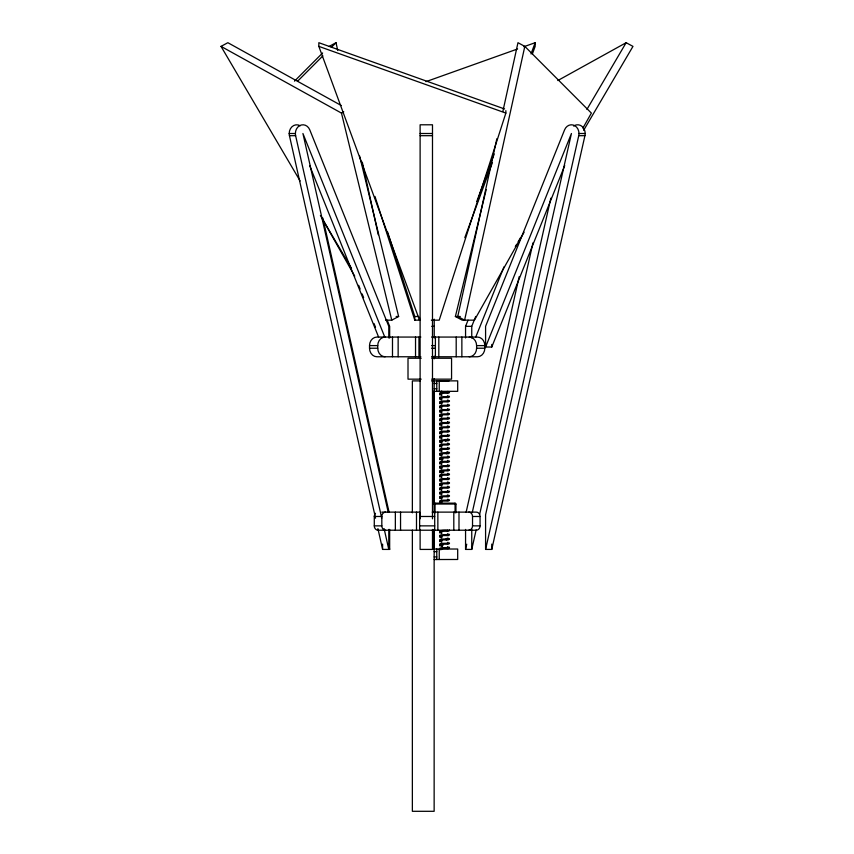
<?xml version="1.0" encoding="UTF-8"?>
<svg xmlns="http://www.w3.org/2000/svg" width="854" height="854" viewBox="0 0 854 854"><rect width="100%" height="100%" fill="white"/><g stroke="black" fill="none" stroke-linecap="round" stroke-linejoin="round"><path stroke-width="1.28" d="M496.857 138.722L457.755 316.492L464.597 320.165L524.815 46.383L517.972 42.7L502.846 111.468M466.145 512.186L519.189 276.643M472.337 512.186L532.992 242.814M476.148 529.907L471.75 549.421L465.558 549.421L466.732 544.212M479.66 514.289L550.841 198.139M573.674 126.072A8.711 7.547 -90 0 1 581.307 125.89A8.711 7.547 -90 0 1 585.171 133.502A8.711 7.547 90 0 1 584.926 135.69L491.765 549.421L485.584 549.421L578.734 135.69A8.711 7.547 90 0 0 578.98 133.502A8.711 7.547 -90 0 0 573.066 124.994A8.711 7.547 -90 0 0 564.59 129.829L485.584 326.335L485.584 347.023L491.765 347.023L564.718 165.591M524.089 232.245L474.44 320.165L462.227 320.165L455.385 316.492L486.193 189.652M505.856 110.636L505.856 113.091L439.212 320.165L431.345 320.165M476.767 201.469L494.242 153.966M531.028 53.951L535.159 42.7L523.865 46.724M464.811 237.658L492.406 162.644M532.405 53.887L535.159 46.383L535.159 42.7M465.558 337.971L465.558 326.335L468.045 320.154M471.75 337.971L471.75 326.335L475.721 316.45M475.721 337.149L504.009 266.8M485.584 347.023L571.433 133.502L485.584 514.791L485.584 549.421M582.887 128.132L591.374 113.091L524.815 46.383M586.922 109.419L626.142 42.7L632.974 46.383L583.624 130.363M515.336 246.55L516.681 244.244M518.036 241.949L520.737 237.348M294.502 81.151L322.62 52.959M297.587 81.226L322.897 55.852M331.341 47.397L336.028 42.7L337.736 50.482M455.951 504.031L455.075 503.155L435.038 503.155L434.174 504.031L455.951 504.031L455.951 512.795M557.801 80.543L626.142 42.7M300.128 180.973L221.026 46.383L227.858 42.7L341.365 105.565M329.185 46.383L336.028 42.7M221.026 46.383L341.472 113.091L343.756 111.863M385.624 320.165L391.772 320.165L398.615 316.492L359.63 156.004M446.215 452.866L446.258 452.844A2.391 0.598 -10.2 0 0 446.557 452.673A2.391 0.673 -6.4 0 0 446.738 452.513A2.391 0.715 -2.2 0 0 446.802 452.385A2.391 0.715 2.2 0 0 446.759 452.204M446.215 453.73L446.258 453.709A2.391 0.598 -10.2 0 0 446.557 453.549A2.391 0.673 -6.4 0 0 446.738 453.378A2.391 0.715 -2.2 0 0 446.802 453.26M446.215 539.12L446.258 539.098A2.391 0.598 -10.2 0 0 446.557 538.927A2.391 0.673 -6.4 0 0 446.738 538.767A2.391 0.715 -2.2 0 0 446.802 538.639M446.215 539.984L446.258 539.963A2.391 0.598 -10.2 0 0 446.557 539.803A2.391 0.673 -6.4 0 0 446.738 539.632A2.391 0.715 -2.2 0 0 446.802 539.514L446.802 538.596A2.391 0.715 2.2 0 0 446.759 538.458M425.965 81.653L517.588 48.966M443.674 470.981L442.991 471.259A2.391 0.598 -10.2 0 0 442.692 471.419A2.391 0.673 -6.4 0 0 442.511 471.589A2.391 0.715 -2.2 0 0 442.447 471.707L442.447 472.625A2.391 0.715 -2.2 0 1 442.511 472.454A2.391 0.673 -6.4 0 1 442.692 472.294A2.391 0.598 -10.2 0 1 442.991 472.123L443.674 471.856M445.457 441.08L446.258 440.771A2.391 0.598 -10.2 0 0 446.557 440.611A2.391 0.673 -6.4 0 0 446.738 440.44A2.391 0.715 -2.2 0 0 446.802 440.322M445.34 440.258L446.258 439.906A2.391 0.598 -10.2 0 0 446.557 439.735A2.391 0.673 -6.4 0 0 446.738 439.575A2.391 0.715 -2.2 0 0 446.802 439.447L446.802 440.28A2.391 0.715 2.2 0 0 446.738 440.109A2.391 0.673 6.4 0 0 446.557 439.949A2.391 0.598 10.2 0 0 446.258 439.778L445.34 439.426M375.568 518.197L289.442 135.69A8.711 7.547 -90 0 1 289.196 133.502L295.388 133.502A8.711 7.547 90 0 1 301.302 124.994A8.711 7.547 90 0 1 309.767 129.829L388.783 326.335L388.783 337.971M420.115 133.502L432.487 133.502M578.98 133.502L585.171 133.502M289.442 135.69L295.623 135.69L381.749 518.197M420.115 135.69L432.487 135.69M578.734 135.69L584.926 135.69M396.16 316.492L398.615 316.492M387.567 231.893L414.788 316.492L418.727 316.492M455.385 316.492L460.306 316.492M374.97 196.431L414.788 320.165L420.04 320.165M431.761 326.335L434.227 326.335M465.558 326.335L471.75 326.335M420.862 337.063L376.924 337.063A8.551 7.398 90 0 0 369.526 345.603L369.526 348.229A8.551 7.398 -90 0 0 376.924 356.769L420.862 356.769M431.601 337.063L477.418 337.063A8.551 7.398 -90 0 1 484.826 345.603L484.826 348.229A8.551 7.398 90 0 1 477.418 356.769L431.601 356.769M369.526 345.603L377.735 345.603A8.551 7.398 90 0 1 385.143 337.063M431.601 345.603L435.391 345.603M469.209 337.063A8.551 7.398 -90 0 1 476.607 345.603L484.826 345.603M369.526 348.229L377.735 348.229A8.551 7.398 -90 0 0 385.143 356.769M431.601 348.229L435.391 348.229M469.209 356.769A8.551 7.398 90 0 0 476.607 348.229L484.826 348.229M421.203 358.242L408.009 358.242L408.009 379.155L421.203 379.155M431.772 358.242L451.563 358.242L451.563 379.155L431.772 379.155M420.051 380.895L412.365 380.895L412.365 512.816M431.58 380.895L457.691 380.873L457.691 391.324L434.174 391.378M440.28 381.044L448.969 381.044M439.831 381.183L442.447 381.183M434.174 383.478L436.778 383.478M434.174 388.762L436.778 388.762M381.823 512.122L419.624 512.122L419.634 530.217M432.199 512.122L476.286 512.122A4.355 3.768 -90 0 1 480.065 516.478L480.065 525.861A4.355 3.768 90 0 1 476.286 530.217L378.055 530.217A4.355 3.768 -90 0 1 374.287 525.861L374.287 516.478A4.355 3.768 90 0 1 375.493 513.286M374.287 516.478L381.823 516.478A4.355 3.768 90 0 1 385.592 512.122M419.634 516.478L434.707 516.478M468.75 512.122A4.355 3.768 -90 0 1 472.529 516.478L480.065 516.478M374.287 525.861L381.823 525.861A4.355 3.768 -90 0 0 385.592 530.217M419.634 525.861L434.707 525.861M468.75 530.217A4.355 3.768 90 0 0 472.529 525.861L480.065 525.861M434.174 549.026L457.691 549.026L457.691 559.477L434.174 559.53M377.906 528.605L382.603 549.421L389.659 549.421L389.659 529.437M434.174 551.641L436.778 551.641M434.174 556.915L436.778 556.915M443.674 472.518L443.034 472.273A2.391 0.598 10.2 0 1 442.692 472.081A2.391 0.673 6.4 0 1 442.511 471.92A2.391 0.715 2.2 0 1 442.447 471.792M504.597 108.97L318.841 42.7L318.841 46.383L419.538 320.165L419.538 317.709M318.841 46.383L505.856 113.091M446.215 452.695L446.258 452.716A2.391 0.598 10.2 0 1 446.557 452.887A2.391 0.673 6.4 0 1 446.738 453.047A2.391 0.715 2.2 0 1 446.802 453.175L446.802 452.342M446.215 538.949L446.258 538.97A2.391 0.598 10.2 0 1 446.557 539.141A2.391 0.673 6.4 0 1 446.738 539.301A2.391 0.715 2.2 0 1 446.802 539.429M320.41 215.486L351.517 268.402M322.075 218.368L354.741 276.205M387.172 320.154L389.659 326.335L389.659 337.971M384.812 337.149L302.924 133.502L388.196 512.186M358.659 285.311L360.142 289.015M362.128 293.947L363.623 297.651M374.041 323.57L375.525 327.274M309.65 165.591L378.632 337.149M341.472 113.091L391.772 320.165M322.844 218.09L389.072 512.186M388.485 544.212L389.659 549.421M384.097 528.605L388.783 549.421L388.783 529.437M362.277 162.079L378.258 234.743M491.765 344.44L491.765 347.023M491.765 544.094L491.765 549.421M476.607 345.603L476.607 348.229M472.529 516.478L472.529 525.861M471.75 529.437L471.75 549.421M465.558 529.437L465.558 549.421M461.865 337.063L461.865 356.769M458.993 512.122L458.993 530.217M456.196 337.063L456.196 356.769M455.075 503.155L455.075 512.795M453.805 512.122L453.805 530.217M449.417 391.965L449.417 392.84M449.417 396.277L449.417 397.153M449.417 400.59L449.417 401.465M449.417 404.903L449.417 405.778M449.417 409.215L449.417 410.091M449.417 413.528L449.417 414.403M449.417 417.841L449.417 418.716M449.417 422.154L449.417 423.029M449.417 426.466L449.417 427.342M449.417 430.779L449.417 431.654M449.417 435.092L449.417 435.967M449.417 439.404L449.417 440.28M449.417 443.717L449.417 444.592M449.417 448.03L449.417 448.905M449.417 452.342L449.417 453.218M449.417 456.655L449.417 457.53M449.417 460.968L449.417 461.843M449.417 465.281L449.417 466.156M449.417 469.593L449.417 470.469M449.417 473.906L449.417 474.781M449.417 478.219L449.417 479.094M449.417 482.531L449.417 483.407M449.417 486.844L449.417 487.719M449.417 491.157L449.417 492.032M449.417 495.469L449.417 496.345M449.417 499.782L449.417 500.657M449.417 529.971L449.417 530.846M449.417 534.284L449.417 535.159M449.417 538.596L449.417 539.472M449.417 542.909L449.417 543.784M449.417 547.222L449.417 548.097M442.511 459.847A2.391 0.715 2.2 0 1 442.447 459.73L442.447 458.811A2.391 0.715 -2.2 0 1 442.511 458.651A2.391 0.673 -6.4 0 1 442.692 458.481M442.692 544.735A2.391 0.673 -6.4 0 0 442.511 544.905A2.391 0.715 -2.2 0 0 442.447 545.023L442.447 545.941A2.391 0.715 -2.2 0 1 442.511 545.77A2.391 0.673 -6.4 0 1 442.692 545.61M439.831 394.121L439.831 394.996M439.831 398.434L439.831 399.309M439.831 402.746L439.831 403.622M439.831 407.059L439.831 407.934M439.831 411.372L439.831 412.247M439.831 415.684L439.831 416.56M439.831 419.997L439.831 420.873M439.831 424.31L439.831 425.185M439.831 428.623L439.831 429.498M439.831 432.935L439.831 433.811M439.831 437.248L439.831 438.123M439.831 441.561L439.831 442.436M439.831 445.873L439.831 446.749M439.831 450.186L439.831 451.061M439.831 454.499L439.831 455.374M439.831 458.811L439.831 459.687M439.831 463.124L439.831 464M439.831 467.437L439.831 468.312M439.831 471.75L439.831 472.625M439.831 476.062L439.831 476.938M439.831 480.375L439.831 481.25M439.831 484.688L439.831 485.563M439.831 489L439.831 489.876M439.831 493.313L439.831 494.188M439.831 497.626L439.831 498.501M439.831 501.938L439.831 502.814M439.831 532.127L439.831 533.003M439.831 536.44L439.831 537.315M439.831 540.753L439.831 541.628M439.831 545.065L439.831 545.941M439.244 380.873L439.244 391.324M439.244 549.026L439.244 559.477M438.817 337.063L438.817 356.769M437.856 512.122L437.856 530.217M436.778 380.873L436.778 391.378M436.778 549.026L436.778 559.53M435.391 337.063L435.391 356.769M435.038 503.155L435.038 512.795M434.707 512.122L434.707 530.217M434.227 319.172L434.227 337.971M434.227 356.139L434.227 358.808M434.227 378.802L434.227 381.802M434.227 390.801L434.227 504.191M434.227 529.437L434.227 549.421M434.174 380.873L434.142 512.816M434.142 530.142L434.142 811.3L412.365 811.3L412.365 530.142M432.487 518.816L432.487 124.791L420.115 124.791L420.115 518.816M432.487 529.437L432.487 549.421L420.115 549.421L420.115 529.437M418.962 337.063L418.962 356.769M416.496 512.122L416.496 530.217M415.535 337.063L415.535 356.769M414.788 316.492L414.788 320.165M400.547 512.122L400.547 530.217M398.145 337.063L398.145 356.769M395.349 512.122L395.349 530.217M392.488 337.063L392.488 356.769M382.603 544.094L382.603 549.421M381.823 516.478L381.823 525.861M377.735 345.603L377.735 348.229M441.838 472.155A4.889 0.694 -1 0 1 440.952 471.152A4.889 0.694 -1 0 1 448.265 471.024M448.265 475.336A4.889 0.694 -1 0 0 440.952 475.464A4.889 0.694 -1 0 0 441.838 476.468A4.889 0.694 1 0 0 441.198 476.596M448.265 479.649A4.889 0.694 -1 0 0 440.952 479.777A4.889 0.694 -1 0 0 441.838 480.781A4.889 0.694 1 0 0 441.198 480.909M441.838 485.093A4.889 0.694 -1 0 1 440.952 484.09A4.889 0.694 -1 0 1 448.265 483.962M448.265 488.274A4.889 0.694 -1 0 0 440.952 488.403A4.889 0.694 -1 0 0 441.838 489.406A4.889 0.694 1 0 0 441.198 489.534M448.265 492.587A4.889 0.694 -1 0 0 440.952 492.715A4.889 0.694 -1 0 0 441.838 493.719A4.889 0.694 1 0 0 441.198 493.847M441.838 498.031A4.889 0.694 -1 0 1 440.952 497.028A4.889 0.694 -1 0 1 448.265 496.9M448.265 501.213A4.889 0.694 -1 0 0 440.952 501.341A4.889 0.694 -1 0 0 441.838 502.344A4.889 0.694 1 0 0 441.198 502.472M448.265 531.401A4.889 0.694 -1 0 0 440.952 531.53A4.889 0.694 -1 0 0 441.838 532.533A4.889 0.694 1 0 0 441.198 532.661M441.838 536.846A4.889 0.694 -1 0 1 440.952 535.842A4.889 0.694 -1 0 1 448.265 535.714M448.265 540.027A4.889 0.694 -1 0 0 440.952 540.155A4.889 0.694 -1 0 0 441.838 541.158A4.889 0.694 1 0 0 441.198 541.287M448.265 544.34A4.889 0.694 -1 0 0 440.952 544.468A4.889 0.694 -1 0 0 441.838 545.471A4.889 0.694 1 0 0 441.027 545.621M441.07 549.709A4.889 0.694 -1 0 1 441.315 548.727A4.889 0.694 -1 0 1 448.265 548.652M442.511 546.101A2.391 0.715 2.2 0 1 442.447 545.984M448.179 469.924A4.889 0.694 1 0 1 447.411 469.999M441.198 468.835A4.889 0.694 1 0 1 441.838 468.771M448.179 474.237A4.889 0.694 1 0 1 447.411 474.312M441.198 473.148A4.889 0.694 1 0 1 441.838 473.084M448.083 478.56A4.889 0.694 1 0 1 447.411 478.624M441.198 477.461A4.889 0.694 1 0 1 441.838 477.397M448.083 482.873A4.889 0.694 1 0 1 447.411 482.937M441.198 481.773A4.889 0.694 1 0 1 441.838 481.709M448.083 487.186A4.889 0.694 1 0 1 447.411 487.25M441.198 486.086A4.889 0.694 1 0 1 441.838 486.022M448.083 491.498A4.889 0.694 1 0 1 447.411 491.562M441.198 490.399A4.889 0.694 1 0 1 441.838 490.335M448.083 495.811A4.889 0.694 1 0 1 447.411 495.875M441.198 494.712A4.889 0.694 1 0 1 441.838 494.647M448.083 500.124A4.889 0.694 1 0 1 447.411 500.188M441.198 499.024A4.889 0.694 1 0 1 441.838 498.96M441.198 503.337A4.889 0.694 1 0 1 441.838 503.273M447.891 530.334A4.889 0.694 1 0 1 447.411 530.377M448.083 534.625A4.889 0.694 1 0 1 447.411 534.689M441.198 533.526A4.889 0.694 1 0 1 441.838 533.462M448.233 538.917A4.889 0.694 1 0 1 447.411 539.002M441.198 537.839A4.889 0.694 1 0 1 441.838 537.774M448.083 543.251A4.889 0.694 1 0 1 447.411 543.315M441.198 542.151A4.889 0.694 1 0 1 441.838 542.087M448.083 547.563A4.889 0.694 1 0 1 447.411 547.627M441.198 546.464A4.889 0.694 1 0 1 441.838 546.4M448.083 546.688A4.889 0.694 1 0 1 447.411 546.763M448.083 542.375A4.889 0.694 1 0 1 447.411 542.45M448.083 538.063A4.889 0.694 1 0 1 447.411 538.137M441.198 536.974A4.889 0.694 1 0 1 441.838 536.91M448.083 533.75A4.889 0.694 1 0 1 447.411 533.825M448.083 499.248A4.889 0.694 1 0 1 447.411 499.323M441.198 498.16A4.889 0.694 1 0 1 441.838 498.095M448.083 494.936A4.889 0.694 1 0 1 447.411 495.01M448.083 490.623A4.889 0.694 1 0 1 447.411 490.698M448.083 486.31A4.889 0.694 1 0 1 447.411 486.385M441.198 485.221A4.889 0.694 1 0 1 441.838 485.157M448.083 481.998A4.889 0.694 1 0 1 447.411 482.072M448.083 477.685A4.889 0.694 1 0 1 447.411 477.76M448.083 473.372A4.889 0.694 1 0 1 447.411 473.447M440.995 472.305A4.889 0.694 1 0 1 441.838 472.219M448.083 469.059A4.889 0.694 1 0 1 447.411 469.134M441.198 467.971A4.889 0.694 1 0 1 441.838 467.907M442.447 545.108A2.391 0.715 2.2 0 0 442.511 545.236A2.391 0.673 6.4 0 0 442.692 545.396M441.838 548.919A4.889 0.694 -1 0 1 440.952 547.905A4.889 0.694 -1 0 1 448.265 547.777M441.838 544.606A4.889 0.694 -1 0 1 440.952 543.592A4.889 0.694 -1 0 1 448.265 543.464M441.838 540.294A4.889 0.694 -1 0 1 440.952 539.28A4.889 0.694 -1 0 1 448.265 539.152M441.838 535.981A4.889 0.694 -1 0 1 440.952 534.967A4.889 0.694 -1 0 1 448.265 534.839M441.838 531.668A4.889 0.694 -1 0 1 440.952 530.654A4.889 0.694 -1 0 1 448.265 530.526M441.838 501.479A4.889 0.694 -1 0 1 440.952 500.465A4.889 0.694 -1 0 1 448.265 500.337M441.838 497.167A4.889 0.694 -1 0 1 440.952 496.153A4.889 0.694 -1 0 1 448.265 496.025M441.838 492.854A4.889 0.694 -1 0 1 440.952 491.84A4.889 0.694 -1 0 1 448.265 491.712M441.838 488.541A4.889 0.694 -1 0 1 440.952 487.527A4.889 0.694 -1 0 1 448.265 487.399M441.838 484.229A4.889 0.694 -1 0 1 440.952 483.215A4.889 0.694 -1 0 1 448.265 483.086M441.838 479.916A4.889 0.694 -1 0 1 440.952 478.902A4.889 0.694 -1 0 1 448.265 478.774M441.838 475.603A4.889 0.694 -1 0 1 440.952 474.589A4.889 0.694 -1 0 1 448.265 474.461M441.838 471.291A4.889 0.694 -1 0 1 440.952 470.276A4.889 0.694 -1 0 1 448.265 470.148M448.265 393.395A4.889 0.694 -1 0 0 440.952 393.523A4.889 0.694 -1 0 0 441.838 394.527A4.889 0.694 1 0 0 441.198 394.655M448.265 397.708A4.889 0.694 -1 0 0 440.952 397.836A4.889 0.694 -1 0 0 441.838 398.839A4.889 0.694 1 0 0 441.198 398.967M441.838 403.152A4.889 0.694 -1 0 1 440.952 402.149A4.889 0.694 -1 0 1 448.265 402.02M448.265 406.333A4.889 0.694 -1 0 0 440.952 406.461A4.889 0.694 -1 0 0 441.838 407.465A4.889 0.694 1 0 0 441.198 407.593M448.265 410.646A4.889 0.694 -1 0 0 440.952 410.774A4.889 0.694 -1 0 0 441.838 411.777A4.889 0.694 1 0 0 441.198 411.906M441.838 416.09A4.889 0.694 -1 0 1 440.952 415.087A4.889 0.694 -1 0 1 448.265 414.959M448.265 419.271A4.889 0.694 -1 0 0 440.952 419.399A4.889 0.694 -1 0 0 441.838 420.403A4.889 0.694 1 0 0 441.433 420.499M448.265 423.584A4.889 0.694 -1 0 0 440.952 423.712A4.889 0.694 -1 0 0 441.838 424.716A4.889 0.694 1 0 0 441.198 424.844M441.838 429.028A4.889 0.694 -1 0 1 440.952 428.025A4.889 0.694 -1 0 1 448.265 427.897M448.265 432.209A4.889 0.694 -1 0 0 440.952 432.337A4.889 0.694 -1 0 0 441.838 433.341A4.889 0.694 1 0 0 441.198 433.469M448.265 436.522A4.889 0.694 -1 0 0 440.952 436.65A4.889 0.694 -1 0 0 441.838 437.654A4.889 0.694 1 0 0 441.091 437.792M441.838 441.966A4.889 0.694 -1 0 1 440.952 440.963A4.889 0.694 -1 0 1 448.265 440.835M448.265 445.147A4.889 0.694 -1 0 0 440.952 445.276A4.889 0.694 -1 0 0 441.838 446.279A4.889 0.694 1 0 0 441.198 446.407M448.265 449.46A4.889 0.694 -1 0 0 440.952 449.588A4.889 0.694 -1 0 0 441.838 450.592A4.889 0.694 1 0 0 441.198 450.72M441.838 454.904A4.889 0.694 -1 0 1 440.952 453.901A4.889 0.694 -1 0 1 448.265 453.773M441.838 459.217A4.889 0.694 -1 0 1 440.952 458.214A4.889 0.694 -1 0 1 448.265 458.086M448.265 462.398A4.889 0.694 -1 0 0 440.952 462.526A4.889 0.694 -1 0 0 441.838 463.53A4.889 0.694 1 0 0 441.198 463.658M441.838 467.843A4.889 0.694 -1 0 1 440.952 466.839A4.889 0.694 -1 0 1 448.265 466.711M448.083 392.306A4.889 0.694 1 0 1 447.411 392.37M441.198 391.207A4.889 0.694 1 0 1 441.838 391.143M448.083 396.619A4.889 0.694 1 0 1 447.411 396.683M441.198 395.519A4.889 0.694 1 0 1 441.838 395.455M448.083 400.932A4.889 0.694 1 0 1 447.411 400.996M441.198 399.832A4.889 0.694 1 0 1 441.838 399.768M448.083 405.244A4.889 0.694 1 0 1 447.411 405.308M441.198 404.145A4.889 0.694 1 0 1 441.838 404.081M448.083 409.557A4.889 0.694 1 0 1 447.411 409.621M441.198 408.458A4.889 0.694 1 0 1 441.838 408.393M448.083 413.87A4.889 0.694 1 0 1 447.411 413.934M441.198 412.77A4.889 0.694 1 0 1 441.838 412.706M448.04 418.182A4.889 0.694 1 0 1 447.411 418.246M441.198 417.083A4.889 0.694 1 0 1 441.838 417.019M448.083 422.495A4.889 0.694 1 0 1 447.411 422.559M441.198 421.396A4.889 0.694 1 0 1 441.838 421.332M448.083 426.808A4.889 0.694 1 0 1 447.411 426.872M441.198 425.708A4.889 0.694 1 0 1 441.838 425.644M448.083 431.121A4.889 0.694 1 0 1 447.411 431.185M441.198 430.021A4.889 0.694 1 0 1 441.838 429.957M448.083 435.433A4.889 0.694 1 0 1 447.411 435.497M441.198 434.334A4.889 0.694 1 0 1 441.838 434.27M448.243 439.725A4.889 0.694 1 0 1 447.411 439.81M441.198 438.646A4.889 0.694 1 0 1 441.838 438.582M448.083 444.059A4.889 0.694 1 0 1 447.411 444.123M441.198 442.959A4.889 0.694 1 0 1 441.838 442.895M448.083 448.371A4.889 0.694 1 0 1 447.411 448.435M441.198 447.272A4.889 0.694 1 0 1 441.838 447.208M448.233 452.663A4.889 0.694 1 0 1 447.411 452.748M441.198 451.585A4.889 0.694 1 0 1 441.838 451.52M448.083 456.997A4.889 0.694 1 0 1 447.411 457.061M441.198 455.897A4.889 0.694 1 0 1 441.838 455.833M448.083 461.309A4.889 0.694 1 0 1 447.411 461.373M441.198 460.21A4.889 0.694 1 0 1 441.838 460.146M448.083 465.622A4.889 0.694 1 0 1 447.411 465.686M441.198 464.523A4.889 0.694 1 0 1 441.838 464.459M442.447 459.644A2.391 0.715 -2.2 0 1 442.511 459.516A2.391 0.673 -6.4 0 1 442.692 459.356M448.083 464.747A4.889 0.694 1 0 1 447.411 464.822M448.083 460.434A4.889 0.694 1 0 1 447.411 460.509M441.027 459.367A4.889 0.694 1 0 1 441.838 459.281M448.083 456.121A4.889 0.694 1 0 1 447.411 456.196M441.198 455.033A4.889 0.694 1 0 1 441.838 454.968M448.083 451.809A4.889 0.694 1 0 1 447.411 451.883M448.083 447.496A4.889 0.694 1 0 1 447.411 447.571M448.083 443.183A4.889 0.694 1 0 1 447.411 443.258M441.091 442.105A4.889 0.694 1 0 1 441.838 442.03M448.083 438.871A4.889 0.694 1 0 1 447.411 438.945M448.083 434.558A4.889 0.694 1 0 1 447.411 434.633M448.083 430.245A4.889 0.694 1 0 1 447.411 430.32M441.198 429.156A4.889 0.694 1 0 1 441.838 429.092M448.083 425.932A4.889 0.694 1 0 1 447.411 426.007M448.083 421.62A4.889 0.694 1 0 1 447.411 421.695M448.083 417.307A4.889 0.694 1 0 1 447.411 417.382M441.198 416.218A4.889 0.694 1 0 1 441.838 416.154M448.083 412.994A4.889 0.694 1 0 1 447.411 413.069M448.083 408.682A4.889 0.694 1 0 1 447.411 408.756M448.083 404.369A4.889 0.694 1 0 1 447.411 404.444M441.198 403.28A4.889 0.694 1 0 1 441.838 403.216M448.083 400.056A4.889 0.694 1 0 1 447.411 400.131M448.083 395.744A4.889 0.694 1 0 1 447.411 395.818M448.083 391.431A4.889 0.694 1 0 1 447.411 391.506M442.447 458.854A2.391 0.715 2.2 0 0 442.511 458.982A2.391 0.673 6.4 0 0 442.692 459.142M441.838 466.978A4.889 0.694 -1 0 1 440.952 465.964A4.889 0.694 -1 0 1 448.265 465.836M441.838 462.665A4.889 0.694 -1 0 1 440.952 461.651A4.889 0.694 -1 0 1 448.265 461.523M441.838 458.352A4.889 0.694 -1 0 1 440.952 457.338A4.889 0.694 -1 0 1 448.265 457.21M441.838 454.04A4.889 0.694 -1 0 1 440.952 453.026A4.889 0.694 -1 0 1 448.265 452.898M441.838 449.727A4.889 0.694 -1 0 1 440.952 448.713A4.889 0.694 -1 0 1 448.265 448.585M441.838 445.414A4.889 0.694 -1 0 1 440.952 444.4A4.889 0.694 -1 0 1 448.265 444.272M441.838 441.102A4.889 0.694 -1 0 1 440.952 440.088A4.889 0.694 -1 0 1 448.265 439.959M441.838 436.789A4.889 0.694 -1 0 1 440.952 435.775A4.889 0.694 -1 0 1 448.265 435.647M441.838 432.476A4.889 0.694 -1 0 1 440.952 431.462A4.889 0.694 -1 0 1 448.265 431.334M441.838 428.164A4.889 0.694 -1 0 1 440.952 427.149A4.889 0.694 -1 0 1 448.265 427.021M441.838 423.851A4.889 0.694 -1 0 1 440.952 422.837A4.889 0.694 -1 0 1 448.265 422.709M441.838 419.538A4.889 0.694 -1 0 1 440.952 418.524A4.889 0.694 -1 0 1 448.265 418.396M441.838 415.225A4.889 0.694 -1 0 1 440.952 414.211A4.889 0.694 -1 0 1 448.265 414.083M441.838 410.913A4.889 0.694 -1 0 1 440.952 409.899A4.889 0.694 -1 0 1 448.265 409.771M441.838 406.6A4.889 0.694 -1 0 1 440.952 405.586A4.889 0.694 -1 0 1 448.265 405.458M441.838 402.287A4.889 0.694 -1 0 1 440.952 401.273A4.889 0.694 -1 0 1 448.265 401.145M441.838 397.975A4.889 0.694 -1 0 1 440.952 396.961A4.889 0.694 -1 0 1 448.265 396.832M441.838 393.662A4.889 0.694 -1 0 1 440.952 392.648A4.889 0.694 -1 0 1 448.265 392.52M295.623 135.69A8.711 7.547 -90 0 1 295.388 133.502M289.196 133.502A8.711 7.547 90 0 1 300.213 125.762"/></g></svg>
